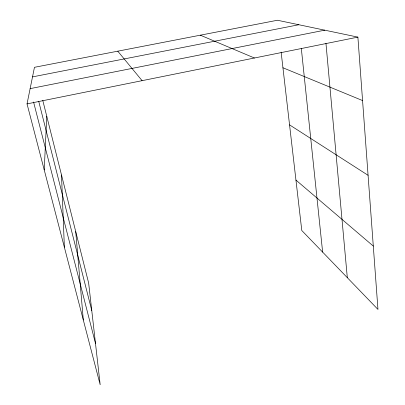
<?xml version="1.0" encoding="UTF-8"?>
<svg xmlns="http://www.w3.org/2000/svg" width="405" height="405" viewBox="0 0 405 405"><rect width="100%" height="100%" fill="white"/><g stroke="black" fill="none" stroke-linecap="round" stroke-linejoin="round"><path stroke-width="0.61" d="M44.231 169.923L46.772 116.321M42.773 100.394L88.654 283.06L100.177 384.75L27.034 103.888L34.46 67.311L277.44 20.25L357.893 37.123L377.966 309.435L301.786 230.501L281.131 52.139M27.034 103.888L357.893 37.123M30.132 88.634L324.759 30.172M32.516 76.884L298.839 24.74M282.943 67.767L362.571 100.567M200.328 35.184L254.436 58.001M289.55 124.867L368.079 175.299M295.949 180.088L373.294 246.073M117.774 51.177L142.099 80.671M33.569 102.03L95.494 343.435M38.693 101.24L91.773 310.569M301.32 48.458L322.638 252.107M325.954 43.32L347.313 277.673M75.725 231.589L83.314 320.001M61.514 175.021L64.37 247.242"/></g></svg>
